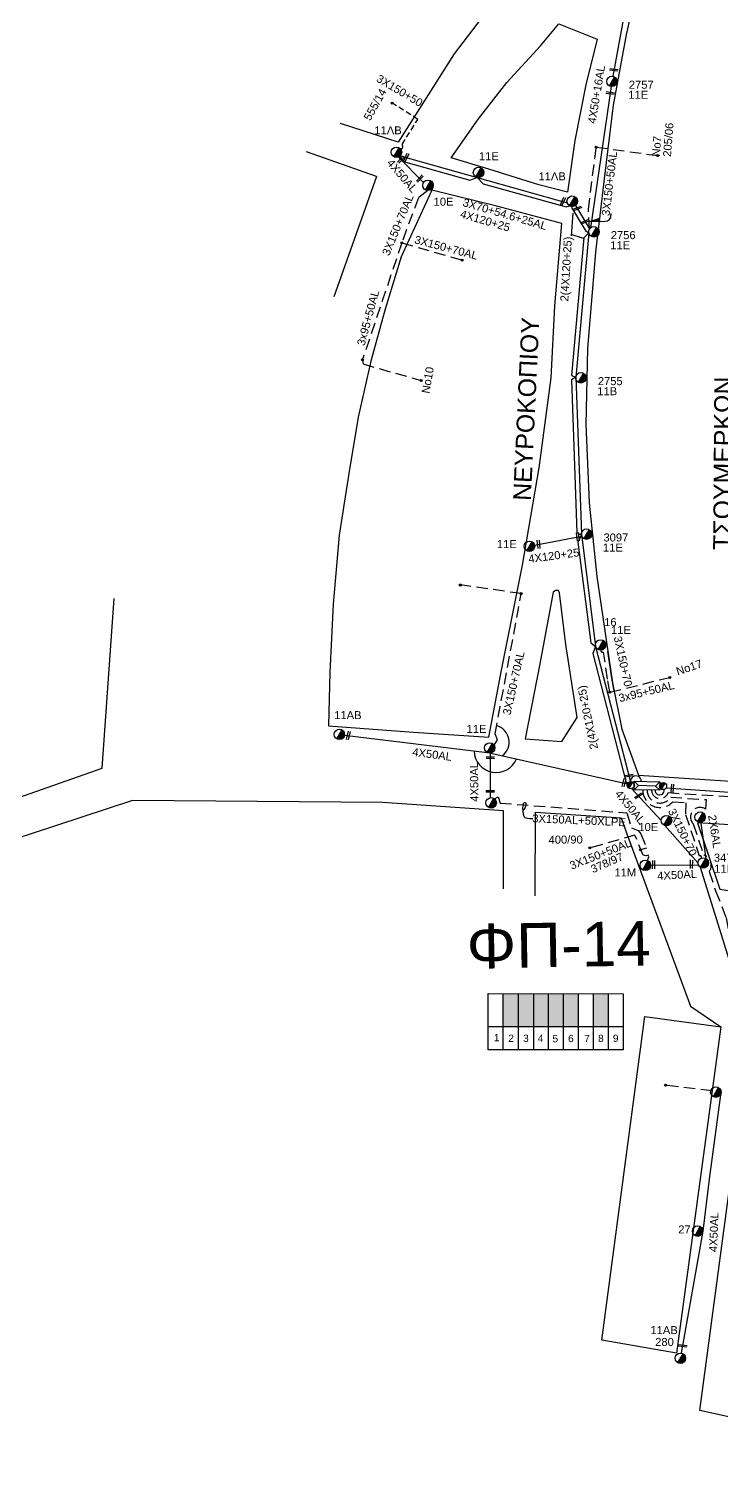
# Model space of a CAD drawing. Header units: millimetres. Extents: x 645 to 3057, y 900 to 1793.
# Drawn here: x 1157.6 to 1313.3, y 1238.8 to 1563.5 of the extents above; entities that cross this region are included whole.
import ezdxf

# ---------------------------------------------------------------- set-up
doc = ezdxf.new("R2010")
doc.units = ezdxf.units.MM
doc.linetypes.add('DASHED', pattern=[19.05, 12.7, -6.35])
for name, color, linetype in [('Pillar OTE', 7, 'Continuous'), ('Άγνωστα', 7, 'Continuous'), ('Γέφυρες Εναέριου Δικτύου', 7, 'Continuous'), ('Γυμνά εναέρια ΧΤ (3Φ)   4x50AL', 7, 'Continuous'), ('Γυμνά εναέρια ΧΤ και ΦΟΠ (3Φ)   4x50+16AL', 7, 'Continuous'), ('Επιγραφές - Σχήματα', 7, 'Continuous'), ('Καλώδια ΧΤ   2x6AL', 7, 'DASHED'), ('Καλώδια ΧΤ   3x150+50AL', 7, 'DASHED'), ('Καλώδια ΧΤ   3x150+50CU', 7, 'DASHED'), ('Καλώδια ΧΤ   3x150+70AL', 7, 'DASHED'), ('Καλώδια ΧΤ   3x150AL+50XLPE', 7, 'DASHED'), ('Μηχανική τομή', 7, 'Continuous'), ('Στύλος ΦΜ', 7, 'Continuous'), ('Στύλος ΦΜ @ 1', 7, 'Continuous'), ('Συνδέσεις', 7, 'Continuous'), ('Συνεστραμμένα ΧΤ   3x70+54.6+25 AL', 7, 'SYN_LINE'), ('Συνεστραμμένα ΧΤ   4x120+25 AL', 7, 'SYN_LINE'), ('Υποσταθμός εναέριος 2 στύλων', 7, 'Continuous'), ('Υποσταθμός πόλεως', 7, 'Continuous'), ('Υπόβαθρο ΔΕΗ', 7, 'Continuous'), ('Υπόγεια καλώδια Δικτύου ΧΤ και Παρ. ΧΤ - 3X150+70 AL', 7, 'DASHED')]:
    doc.layers.add(name, color=color, linetype=linetype)
doc.styles.get("Standard").update_dxf_attribs({"font": 'arial.ttf'})
doc.linetypes.add('SYN_LINE', pattern='A,0.5,-0.0001,["/\\/\\/\\/",Standard,S=0.1,R=0,X=0,Y=-0.05],-0.25', length=0.7501)
doc.dimstyles.new('ISO-25', dxfattribs={"dimtxt": 2.5, "dimasz": 2.5, "dimexe": 1.25, "dimexo": 0.625, "dimtad": 1, "dimtxsty": 'Standard', "dimcen": 2.5, "dimadec": 0, "dimazin": 0, "dimtfac": 1, "dimtmove": 0, "dimatfit": 3, "dimfxl": 1, "dimarcsym": 0})

# ---------------------------------------------------------------- blocks, each defined once
blk = doc.blocks.new('ΥΠΑΡΧΩΝ ΤΣΙΜΕΝΤΕΝΙΟΣ ΣΤΥΛΟΣ')
at = {"layer": 'Στύλος ΦΜ'}
blk.add_hatch(color=256, dxfattribs=at).paths.add_polyline_path([(-1.29, -2.28, 0.574793), (2.62, 0, 0.268822), (1.3, 2.27)])
blk.add_line((-1.29, -2.28), (1.3, 2.27), dxfattribs=at)
blk.add_circle((0, 0), 2.62, dxfattribs=at)
at = {"layer": 'Στύλος ΦΜ', "flags": 4}
for tag, p in [('ΑΡΙΘΜΟΣ', (-4.68, 8.05)), ('ΤΥΠΟΣ', (-4.91, 3.03))]:
    blk.add_attdef(tag, p, '', height=4, dxfattribs=at)
blk = doc.blocks.new('ΜΗΧΑΝΙΚΗ ΤΟΜΗ')
at = {"layer": 'Μηχανική τομή', "ltscale": 40}
for p, q in [((-1.89, 0.78), (1.89, 0.78)), ((1.89, 0), (-1.89, 0))]:
    blk.add_line(p, q, dxfattribs=at)
blk = doc.blocks.new('_ΣΥΝΔΕΣΗ')
at = {"layer": 'Συνδέσεις', "linetype": 'SYN_LINE', "ltscale": 40}
blk.add_hatch(color=256, dxfattribs=at).paths.add_polyline_path([(0.5, -0.01, 1), (-0.5, -0.01, 1)])
at = {"layer": 'Συνδέσεις'}
blk.add_circle((0, -0.01), 0.5, dxfattribs=at)
blk = doc.blocks.new('ΥΠΟΣΤΑΘΜΟΣ ΕΝΑΕΡΙΟΣ ΕΠΙ 2 ΣΤΥΛΩΝ')
at = {"layer": 'Υποσταθμός εναέριος 2 στύλων', "linetype": 'Continuous'}
for points in [[(-11.97, -2.11, 0.574793), (-8.45, -0.07, 0.268822), (-9.64, 1.98)], [(9.68, -2.15, 0.574793), (13.19, -0.1, 0.268822), (12.01, 1.95)]]:
    blk.add_hatch(color=256, dxfattribs=at).paths.add_polyline_path(points)
for p, q in [((-11.97, -2.11), (-9.64, 1.98)), ((9.68, -2.15), (12.01, 1.95))]:
    blk.add_line(p, q, dxfattribs=at)
for centre in [(-10.81, -0.07), (10.84, -0.1)]:
    blk.add_circle(centre, 2.36, dxfattribs=at)
at = {"layer": 'Υποσταθμός πόλεως', "linetype": 'Continuous', "ltscale": 40}
blk.add_lwpolyline([(-8.57, 2.82), (8.57, 2.82), (8.57, -2.82), (-8.57, -2.82)], close=True, dxfattribs=at)
for points in [[(-5.75, 0), (-8.57, 2.82)], [(-8.57, -2.82), (-5.75, 0)], [(-5.75, 0), (5.75, 0)], [(5.75, 0), (8.57, 2.82)], [(8.57, -2.82), (5.75, 0)]]:
    blk.add_lwpolyline(points, dxfattribs=at)
at = {"layer": 'Υποσταθμός εναέριος 2 στύλων', "ltscale": 40, "flags": 1}
for tag, p in [('ΜΕΤΑΣΧΗΜΑΤΙΣΜΟΣ', (14.09, 2.51)), ('ΙΣΧΥΣ', (14.07, -0.28)), ('ΑΡΙΘΜΟΣ', (14.19, -3))]:
    blk.add_attdef(tag, p, '', height=1.8, dxfattribs=at)

msp = doc.modelspace()

# ---------------------------------------------------------------- hatches: boundary and pattern name
at = {"layer": 'Καλώδια ΧΤ   3x150AL+50XLPE', "linetype": 'DASHED', "ltscale": 0.2}
h = msp.add_hatch(color=1, dxfattribs=at)
h.dxf.hatch_style = 1
h.paths.add_polyline_path([(1267.66713, 1346.4722), (1264.22725, 1346.47241), (1264.22679, 1339.11182), (1267.66667, 1339.10848)])
h = msp.add_hatch(color=85, dxfattribs=at)
h.dxf.hatch_style = 1
h.paths.add_polyline_path([(1271.1067, 1346.47198), (1267.66713, 1346.4722), (1267.66667, 1339.10848), (1271.10624, 1339.10514)])
h = msp.add_hatch(color=5, dxfattribs=at)
h.dxf.hatch_style = 1
h.paths.add_polyline_path([(1274.40425, 1346.47178), (1271.1067, 1346.47198), (1271.10624, 1339.10514), (1274.40379, 1339.10194)])
h = msp.add_hatch(color=27, dxfattribs=at)
h.dxf.hatch_style = 1
h.paths.add_polyline_path([(1277.79025, 1346.47156), (1274.40425, 1346.47178), (1274.40379, 1339.10194), (1277.78979, 1339.09865)])
h = msp.add_hatch(color=2, dxfattribs=at)
h.dxf.hatch_style = 1
h.paths.add_polyline_path([(1281.1869, 1346.47135), (1277.79025, 1346.47156), (1277.78979, 1339.09865), (1281.18643, 1339.09535)])
h = msp.add_hatch(color=6, dxfattribs=at)
h.dxf.hatch_style = 1
h.paths.add_polyline_path([(1287.91232, 1346.47093), (1284.52394, 1346.47114), (1284.52348, 1339.09211), (1287.91186, 1339.08882)])

# ---------------------------------------------------------------- linework, layer by layer
at = {"layer": 'Pillar OTE', "ltscale": 40}
for points in [[(1260.89855, 1333.83233), (1260.89934, 1346.47262), (1291.23242, 1346.47072), (1291.23163, 1333.80297), (1260.89855, 1333.83326)], [(1264.22646, 1333.82994), (1264.22725, 1346.47241)], [(1267.66634, 1333.8265), (1267.66713, 1346.4722)], [(1271.1059, 1333.82307), (1271.1067, 1346.47198)], [(1274.40346, 1333.81978), (1274.40425, 1346.47178)], [(1277.78946, 1333.81639), (1277.79025, 1346.47156)], [(1281.1861, 1333.813), (1281.1869, 1346.47135)], [(1284.52315, 1333.80967), (1284.52394, 1346.47114)], [(1287.91153, 1333.80629), (1287.91232, 1346.47093)], [(1260.89888, 1339.11505), (1291.23196, 1339.0856)]]:
    msp.add_lwpolyline(points, dxfattribs=at)
at = {"layer": 'Άγνωστα', "color": 85, "linetype": 'DASHED', "ltscale": 0.2}
for points in [[(1241.42332, 1515.3741), (1232.5865, 1489.08395), (1232.7173, 1488.12523), (1245.80226, 1484.40897)], [(1288.25576, 1414.31895), (1301.71465, 1417.61629)]]:
    msp.add_lwpolyline(points, dxfattribs=at)
at = {"layer": 'Άγνωστα', "color": 1}
msp.add_lwpolyline([(1300.89114, 1392.75089), (1315.13749, 1391.8174)], dxfattribs=at)
at = {"layer": 'Άγνωστα', "color": 5, "linetype": 'DASHED', "ltscale": 0.2}
msp.add_lwpolyline([(1311.21148, 1324.60166), (1300.74256, 1325.86356)], dxfattribs=at)
at = {"layer": 'Άγνωστα', "color": 85}
msp.add_arc((1294.08171, 1394.24393), 1.21681, 358.6004929, 184.4751866, dxfattribs=at)
at = {"layer": 'Άγνωστα', "color": 1}
msp.add_arc((1299.4257, 1392.21115), 1.0333, 178.2426482, 10.8062776, dxfattribs=at)
at = {"layer": 'Γέφυρες Εναέριου Δικτύου'}
for centre, radius, start, end in [((1261.75935, 1403.04297), 3.82439, 307.6773809, 74.8794834), ((1262.66402, 1401.20419), 4.9726, 181.3628189, 337.5568188)]:
    msp.add_arc(centre, radius, start, end, dxfattribs=at)
at = {"layer": 'Γυμνά εναέρια ΧΤ (3Φ)   4x50AL', "color": 85}
msp.add_lwpolyline([(1240.72149, 1534.67719), (1246.34505, 1528.97067)], dxfattribs=at)
at = {"layer": 'Γυμνά εναέρια ΧΤ (3Φ)   4x50AL', "color": 5}
for points in [[(1228.56572, 1404.63549), (1260.63608, 1400.72724)], [(1261.48016, 1400.60369), (1292.23494, 1393.69758)], [(1293.13988, 1392.59421), (1299.78351, 1385.46323)], [(1313.10238, 1323.7296), (1310.58741, 1304.7185), (1309.16802, 1293.04519)], [(1309.16802, 1293.04519), (1304.31109, 1265.60708)]]:
    msp.add_lwpolyline(points, dxfattribs=at)
at = {"layer": 'Γυμνά εναέρια ΧΤ (3Φ)   4x50AL', "color": 2}
for points in [[(1261.33829, 1400.58019), (1261.31287, 1390.55706)], [(1297.39301, 1375.3457), (1308.12226, 1375.46766)]]:
    msp.add_lwpolyline(points, dxfattribs=at)
at = {"layer": 'Γυμνά εναέρια ΧΤ και ΦΟΠ (3Φ)   4x50+16AL', "color": 85}
for points in [[(1294.99008, 1585.98801), (1288.86777, 1552.85793)], [(1288.52716, 1550.52715), (1283.89273, 1518.77191)]]:
    msp.add_lwpolyline(points, dxfattribs=at)
at = {"layer": 'Γυμνά εναέρια ΧΤ και ΦΟΠ (3Φ)   4x50+16AL', "color": 5}
for points in [[(1308.04552, 1375.88584), (1300.60758, 1384.2758)], [(1315.83528, 1351.74496), (1308.64226, 1374.86137)]]:
    msp.add_lwpolyline(points, dxfattribs=at)
at = {"layer": 'Επιγραφές - Σχήματα', "ltscale": 0.1}
for points in [[(1241.21531, 1597.9985), (1287.83607, 1599.05826), (1288.04761, 1594.65872), (1282.64129, 1590.59429), (1277.44635, 1586.15169), (1269.36881, 1577.68493), (1261.24563, 1568.37749), (1253.21682, 1557.89456), (1240.6491, 1538.0611), (1227.67977, 1542.23838)], [(1235.72359, 1530.28803), (1220.01555, 1535.85388)], [(1235.72359, 1530.28803), (1226.14297, 1503.24941)], [(1289.22875, 1414.55733), (1288.70654, 1417.41473), (1287.79899, 1423.47785)], [(1307.97858, 1384.90818), (1310.47122, 1377.44087)]]:
    msp.add_lwpolyline(points, dxfattribs=at)
at = {"layer": 'Επιγραφές - Σχήματα'}
msp.add_lwpolyline([(1270.89255, 1385.80801), (1270.25642, 1385.8127), (1269.77314, 1385.86174), (1269.4208, 1385.9474), (1269.17752, 1386.06196), (1269.02139, 1386.19771), (1268.93052, 1386.34693), (1268.88301, 1386.5019), (1268.85698, 1386.65489), (1268.83424, 1386.79991), (1268.81156, 1386.93778), (1268.78941, 1387.07105), (1268.76827, 1387.20227), (1268.74862, 1387.33398), (1268.73094, 1387.46873), (1268.7157, 1387.60906), (1268.70339, 1387.75751), (1268.69444, 1387.9156), (1268.68917, 1388.08063), (1268.68784, 1388.24891), (1268.69072, 1388.4167), (1268.69808, 1388.5803), (1268.71018, 1388.73598), (1268.7273, 1388.88003), (1268.7497, 1389.00873), (1268.77748, 1389.11922), (1268.81009, 1389.21205), (1268.84681, 1389.28863), (1268.8869, 1389.35037), (1268.92965, 1389.39867), (1268.97434, 1389.43494), (1269.02023, 1389.46059), (1269.06661, 1389.47703), (1269.11272, 1389.48513), (1269.1577, 1389.48369), (1269.20063, 1389.47095), (1269.24062, 1389.44517), (1269.27677, 1389.40461), (1269.30817, 1389.34752), (1269.33392, 1389.27216), (1269.35311, 1389.17678), (1269.36388, 1389.05996), (1269.36049, 1388.9215), (1269.33623, 1388.76154), (1269.28439, 1388.5802), (1269.19827, 1388.37762), (1269.07114, 1388.15392), (1268.89631, 1387.90923), (1268.66707, 1387.64368)], dxfattribs=at)
at = {"layer": 'Καλώδια ΧΤ   2x6AL', "color": 5, "linetype": 'SYN_LINE', "ltscale": 10}
msp.add_lwpolyline([(1308.66159, 1384.76177), (1309.80885, 1376.90773)], dxfattribs=at)
at = {"layer": 'Καλώδια ΧΤ   3x150+50AL', "color": 85, "ltscale": 0.2}
msp.add_lwpolyline([(1283.66261, 1518.51785), (1283.39756, 1522.90025), (1285.18134, 1536.91245), (1298.98115, 1535.01134)], dxfattribs=at)
at = {"layer": 'Καλώδια ΧΤ   3x150+50AL', "color": 2, "ltscale": 0.2}
msp.add_lwpolyline([(1296.69307, 1376.42219), (1297.03121, 1377.21812), (1296.86529, 1377.59939), (1296.30762, 1377.51058), (1295.74926, 1377.61555), (1293.88768, 1382.10747), (1283.70214, 1379.26794)], dxfattribs=at)
at = {"layer": 'Καλώδια ΧΤ   3x150+50CU', "color": 6, "linetype": 'DASHED', "ltscale": 0.2}
msp.add_lwpolyline([(1296.62844, 1392.271, 0.747054914), (1301.9264, 1390.65554), (1309.92174, 1390.13881), (1309.78137, 1387.96673, 0.917126108), (1306.99766, 1384.68852), (1309.34778, 1377.64818, -0.514256324), (1310.58677, 1373.92726), (1312.02253, 1369.63533), (1314.37755, 1363.52216), (1316.48273, 1352.79285, -0.886603457), (1316.76696, 1351.88922)], format="xyb", dxfattribs=at)
at = {"layer": 'Καλώδια ΧΤ   3x150+70AL', "color": 85, "linetype": 'DASHED', "ltscale": 0.2}
msp.add_lwpolyline([(1288.24505, 1414.37755), (1287.71994, 1417.25078), (1286.81001, 1423.32981, -0.645183232), (1286.22941, 1423.75293)], format="xyb", dxfattribs=at)
at = {"layer": 'Καλώδια ΧΤ   3x150+70AL', "color": 2, "linetype": 'DASHED', "ltscale": 0.2}
msp.add_lwpolyline([(1295.62848, 1392.2794, 0.687630299), (1302.3862, 1389.62373), (1305.33105, 1389.43341), (1305.2376, 1386.80299), (1308.35781, 1377.45563, -0.683111747), (1308.84643, 1377.00169)], format="xyb", dxfattribs=at)
at = {"layer": 'Καλώδια ΧΤ   3x150AL+50XLPE', "color": 151, "linetype": 'DASHED', "ltscale": 0.1}
msp.add_lwpolyline([(1241.21303, 1536.40832, 0.543409583), (1241.49379, 1537.52585), (1245.06453, 1543.16093), (1239.28838, 1546.82106)], format="xyb", dxfattribs=at)
at = {"layer": 'Καλώδια ΧΤ   3x150AL+50XLPE', "color": 2, "ltscale": 0.2}
msp.add_lwpolyline([(1262.25844, 1390.31971), (1263.11676, 1390.71875), (1263.56147, 1389.35751), (1292.08421, 1387.12296), (1293.08171, 1383.78296), (1294.62782, 1383.18475), (1295.17608, 1382.40401), (1296.49713, 1379.21064), (1295.10705, 1378.80872)], dxfattribs=at)
at = {"layer": 'Συνεστραμμένα ΧΤ   3x70+54.6+25 AL', "color": 85, "ltscale": 20}
msp.add_lwpolyline([(1241.0977, 1534.94724), (1258.40221, 1530.08587), (1278.64378, 1524.40958)], dxfattribs=at)
at = {"layer": 'Συνεστραμμένα ΧΤ   4x120+25 AL', "color": 151, "ltscale": 20}
for points in [[(1240.95679, 1534.81873), (1241.81716, 1533.70641), (1256.77406, 1529.50455), (1258.40221, 1530.08587), (1259.72848, 1528.67537), (1278.37377, 1523.44672), (1279.19249, 1523.718)], [(1283.48273, 1517.65085), (1282.37793, 1516.53351), (1279.58488, 1485.55597), (1280.55053, 1485.13003), (1279.56956, 1484.58274), (1280.80367, 1450.25157), (1281.84758, 1449.59144), (1281.0367, 1448.04445), (1283.92829, 1425.36259), (1285.0381, 1424.5647), (1284.39998, 1423.03239), (1291.82543, 1394.19006), (1292.31407, 1393.83085)]]:
    msp.add_lwpolyline(points, dxfattribs=at)
at = {"layer": 'Συνεστραμμένα ΧΤ   4x120+25 AL', "color": 151, "ltscale": 5}
msp.add_lwpolyline([(1279.66388, 1523.56982), (1279.63865, 1523.29994), (1282.80429, 1518.00472), (1283.48273, 1517.65085)], dxfattribs=at)
at = {"layer": 'Συνεστραμμένα ΧΤ   4x120+25 AL', "color": 85, "ltscale": 5}
msp.add_lwpolyline([(1280.49696, 1523.81307), (1283.66261, 1518.51785)], dxfattribs=at)
at = {"layer": 'Συνεστραμμένα ΧΤ   4x120+25 AL', "color": 85, "ltscale": 20}
msp.add_lwpolyline([(1283.48273, 1517.65085), (1280.55053, 1485.13003), (1281.82037, 1449.8049), (1285.0381, 1424.5647), (1292.86862, 1394.14898)], dxfattribs=at)
at = {"layer": 'Συνεστραμμένα ΧΤ   4x120+25 AL', "color": 85, "ltscale": 8}
msp.add_lwpolyline([(1271.29972, 1447.39933), (1281.90371, 1449.40948)], dxfattribs=at)
at = {"layer": 'Υπόβαθρο ΔΕΗ'}
for points in [[(1295.08328, 1576.32171), (1291.88689, 1562.14588), (1288.969, 1546.33289), (1286.9859, 1529.79333), (1285.00227, 1513.30472), (1283.18561, 1491.58965), (1282.8536, 1474.53872), (1283.56964, 1456.85383), (1285.27826, 1440.31826), (1288.85724, 1416.40799), (1290.95237, 1405.97135), (1294.69552, 1395.62764), (1309.57963, 1394.62699), (1327.02926, 1393.52659)], [(1276.75642, 1564.62614), (1285.36767, 1561.176), (1282.8497, 1550.88821), (1280.33825, 1538.40131), (1278.6729, 1526.81582), (1272.28319, 1528.41023), (1261.00387, 1531.95308), (1252.53906, 1534.49318), (1258.66564, 1543.2536), (1265.0492, 1551.43539), (1272.60659, 1559.6754), (1276.75642, 1564.62614)], [(1277.41426, 1519.6944), (1262.79008, 1523.62849), (1248.20161, 1527.21789), (1241.30813, 1512.22828), (1237.67337, 1500.48381), (1234.50685, 1488.77922), (1231.63691, 1476.15423), (1229.52573, 1463.51682), (1227.37245, 1449.6157), (1225.97781, 1434.10746), (1225.24006, 1418.77736), (1224.95175, 1406.75961), (1244.05442, 1405.31176), (1261.01901, 1404.2078), (1263.89598, 1419.24115), (1268.56613, 1442.87482), (1272.36828, 1464.77123), (1275.0261, 1485.04799), (1275.87344, 1501.2403), (1277.41426, 1519.6944)], [(1132.00142, 1382.40401), (1174.03753, 1397.20343), (1176.73573, 1435.34251)], [(1275.4488, 1436.80123), (1272.45724, 1420.64359), (1269.1838, 1403.77097), (1277.41677, 1403.2083), (1280.86477, 1408.58881), (1278.30296, 1425.02458), (1276.92572, 1436.65143), (1276.64912, 1437.13524), (1276.0095, 1437.15252), (1275.4488, 1436.80123)], [(1264.34099, 1370.05497), (1264.28618, 1387.56723), (1237.09808, 1389.51315), (1180.86692, 1389.9302), (1158.03825, 1382.40401), (1108.4769, 1366.48917)], [(1271.42583, 1368.45648), (1271.53866, 1387.26605), (1290.76121, 1386.04101), (1292.04324, 1382.40401), (1306.38376, 1343.65001), (1313.17534, 1339.04022), (1303.18871, 1265.61712), (1286.43682, 1268.49431), (1296.11729, 1341.33051), (1313.17135, 1339.01091)], [(1307.97858, 1384.90818), (1312.96386, 1369.97356), (1324.16282, 1368.24745), (1326.11198, 1383.77798), (1307.97858, 1384.90818)], [(1319.33504, 1334.08464), (1347.83201, 1314.44913), (1341.22094, 1260.05107), (1338.77572, 1260.34824), (1336.3855, 1238.83482), (1322.49799, 1240.45136), (1323.46507, 1249.37132), (1308.46544, 1252.71669), (1319.33504, 1334.08464)]]:
    msp.add_lwpolyline(points, dxfattribs=at)
at = {"layer": 'Υπόγεια καλώδια Δικτύου ΧΤ και Παρ. ΧΤ - 3X150+70 AL', "color": 85, "ltscale": 0.2}
msp.add_lwpolyline([(1247.25668, 1527.14822), (1245.15822, 1525.51331), (1241.42332, 1515.3741), (1255.01819, 1511.4876)], dxfattribs=at)
at = {"layer": 'Υπόγεια καλώδια Δικτύου ΧΤ και Παρ. ΧΤ - 3X150+70 AL', "color": 5, "ltscale": 0.2}
msp.add_lwpolyline([(1262.22201, 1402.36598), (1262.95406, 1403.54106), (1262.41296, 1404.89318), (1268.30973, 1436.46646), (1254.60788, 1438.40753)], dxfattribs=at)
at = {"layer": 'Υπόγεια καλώδια Δικτύου ΧΤ και Παρ. ΧΤ - 3X150+70 AL', "color": 27, "ltscale": 0.2}
msp.add_lwpolyline([(1297.62841, 1392.26261, 0.865779935), (1301.32239, 1391.69666), (1337.32613, 1389.36979), (1339.21813, 1391.49726), (1339.33638, 1393.07317), (1336.77393, 1403.0202)], format="xyb", dxfattribs=at)

# ---------------------------------------------------------------- block references
at = {"layer": 'Μηχανική τομή'}
for p, xscale, yscale, zscale, rotation in [((1289.09992, 1554.11415), 0.4999999999999379, 0.4999999999999379, 0.4999999999999379, 351.725763804215), ((1288.285, 1548.8679), 0.4999999999999379, 0.4999999999999379, 0.4999999999999379, 351.725763804215), ((1241.3973, 1533.99142), 0.4999999999998064, 0.4999999999998064, 0.4999999999998064, 47.49750842886174), ((1242.61668, 1534.53719), 0.4999999999999174, 0.4999999999999174, 0.4999999999999174, 65.78291751443145), ((1245.6324, 1529.69383), 0.4999999999998064, 0.4999999999998064, 0.4999999999998064, 47.49750842886174), ((1277.85416, 1524.64158), 0.4999999999999174, 0.4999999999999174, 0.4999999999999174, 65.78291751443145), ((1281.01654, 1522.94396), 0.4999999999999528, 0.4999999999999528, 0.4999999999999528, 21.73243230753342), ((1282.79374, 1519.97121), 0.4999999999999528, 0.4999999999999528, 0.4999999999999528, 21.73243230753342), ((1272.02015, 1447.5359), 0.4999999999998486, 0.4999999999998486, 0.4999999999998486, 276.66424335563), ((1280.82568, 1449.20512), 0.4999999999998486, 0.4999999999998486, 0.4999999999998486, 276.66424335563), ((1229.62118, 1404.50686), 0.4999999999999165, 0.4999999999999165, 0.4999999999999165, 76.25704845163312), ((1261.33516, 1399.34496), 0.4999999999999873, 0.4999999999999873, 0.4999999999999873, 359.5034905563384), ((1291.62881, 1393.89209), 0.4999999999999165, 0.4999999999999165, 0.4999999999999165, 76.25704845163312), ((1292.57573, 1395.31597), 0.4999999999999023, 0.4999999999999023, 0.4999999999999023, 8.538057722577012), ((1302.47292, 1392.65827), 0.5000000000000159, 0.5000000000000159, 0.5000000000000159, 86.65613005295617), ((1261.31597, 1391.77984), 0.4999999999999873, 0.4999999999999873, 0.4999999999999873, 359.5034905563384), ((1294.78494, 1390.82848), 0.5000000000000123, 0.5000000000000123, 0.5000000000000123, 33.35216345265035), ((1297.8837, 1375.47416), 0.5000000000000435, 0.5000000000000435, 0.5000000000000435, 268.2940047686819), ((1306.38091, 1375.60481), 0.5000000000000435, 0.5000000000000435, 0.5000000000000435, 268.2940047686819), ((1304.66653, 1267.45725), 0.4999999999999843, 0.4999999999999843, 0.4999999999999843, 172.4497745239301)]:
    msp.add_blockref('ΜΗΧΑΝΙΚΗ ΤΟΜΗ', p, dxfattribs=dict(at, xscale=xscale, yscale=yscale, zscale=zscale, rotation=rotation))
at = {"layer": 'Στύλος ΦΜ @ 1', "ltscale": 40}
ref = msp.add_blockref('ΥΠΑΡΧΩΝ ΤΣΙΜΕΝΤΕΝΙΟΣ ΣΤΥΛΟΣ', (1288.69967, 1551.69221), dxfattribs=dict(at, xscale=0.4499999999998181, yscale=0.4499999999998181, zscale=0.4499999999998181))
ref.add_attrib('ΤΥΠΟΣ', '11E', (1292.38914, 1547.78415), dxfattribs={"layer": 'Στύλος ΦΜ', "height": 1.8, "flags": 4})
ref.add_attrib('ΑΡΙΘΜΟΣ', '2757', (1292.49569, 1550.04644), dxfattribs={"layer": 'Στύλος ΦΜ', "height": 1.8, "flags": 4})
ref = msp.add_blockref('ΥΠΑΡΧΩΝ ΤΣΙΜΕΝΤΕΝΙΟΣ ΣΤΥΛΟΣ', (1240.2362, 1535.75033), dxfattribs=dict(at, xscale=0.4499999999998181, yscale=0.4499999999998181, zscale=0.4499999999998181))
ref.add_attrib('ΤΥΠΟΣ', '11ΛB', (1235.26206, 1539.79621), dxfattribs={"layer": 'Στύλος ΦΜ', "height": 1.8, "flags": 4})
ref = msp.add_blockref('ΥΠΑΡΧΩΝ ΤΣΙΜΕΝΤΕΝΙΟΣ ΣΤΥΛΟΣ', (1258.69202, 1531.22742), dxfattribs=dict(at, xscale=0.4499999999998181, yscale=0.4499999999998181, zscale=0.4499999999998181))
ref.add_attrib('ΤΥΠΟΣ', '11E', (1258.77809, 1533.97115), dxfattribs={"layer": 'Στύλος ΦΜ', "height": 1.8, "flags": 4})
ref = msp.add_blockref('ΥΠΑΡΧΩΝ ΤΣΙΜΕΝΤΕΝΙΟΣ ΣΤΥΛΟΣ', (1247.32924, 1528.32375), dxfattribs=dict(at, xscale=0.4499999999998181, yscale=0.4499999999998181, zscale=0.4499999999998181))
ref.add_attrib('ΤΥΠΟΣ', '10E', (1248.59705, 1523.733), dxfattribs={"layer": 'Στύλος ΦΜ', "height": 1.8, "flags": 4})
ref = msp.add_blockref('ΥΠΑΡΧΩΝ ΤΣΙΜΕΝΤΕΝΙΟΣ ΣΤΥΛΟΣ', (1279.77353, 1524.74247), dxfattribs=dict(at, xscale=0.4499999999998181, yscale=0.4499999999998181, zscale=0.4499999999998181))
ref.add_attrib('ΤΥΠΟΣ', '11ΛB', (1272.17259, 1529.44585), dxfattribs={"layer": 'Στύλος ΦΜ', "height": 1.8, "flags": 4})
ref = msp.add_blockref('ΥΠΑΡΧΩΝ ΤΣΙΜΕΝΤΕΝΙΟΣ ΣΤΥΛΟΣ', (1284.6413, 1517.86264), dxfattribs=dict(at, xscale=0.4499999999998181, yscale=0.4499999999998181, zscale=0.4499999999998181))
ref.add_attrib('ΤΥΠΟΣ', '11E', (1288.33076, 1513.95457), dxfattribs={"layer": 'Στύλος ΦΜ', "height": 1.8, "flags": 4})
ref.add_attrib('ΑΡΙΘΜΟΣ', '2756', (1288.43731, 1516.21686), dxfattribs={"layer": 'Στύλος ΦΜ', "height": 1.8, "flags": 4})
ref = msp.add_blockref('ΥΠΑΡΧΩΝ ΤΣΙΜΕΝΤΕΝΙΟΣ ΣΤΥΛΟΣ', (1281.72256, 1485.01381), dxfattribs=dict(at, xscale=0.4499999999998181, yscale=0.4499999999998181, zscale=0.4499999999998181))
ref.add_attrib('ΤΥΠΟΣ', '11B', (1285.41202, 1481.10574), dxfattribs={"layer": 'Στύλος ΦΜ', "height": 1.8, "flags": 4})
ref.add_attrib('ΑΡΙΘΜΟΣ', '2755', (1285.51857, 1483.36803), dxfattribs={"layer": 'Στύλος ΦΜ', "height": 1.8, "flags": 4})
ref = msp.add_blockref('ΥΠΑΡΧΩΝ ΤΣΙΜΕΝΤΕΝΙΟΣ ΣΤΥΛΟΣ', (1270.15471, 1447.12348), dxfattribs=dict(at, xscale=0.4499999999998181, yscale=0.4499999999998181, zscale=0.4499999999998181))
ref.add_attrib('ΤΥΠΟΣ', '11E', (1262.80955, 1446.71003), dxfattribs={"layer": 'Στύλος ΦΜ', "height": 1.8, "flags": 4})
ref = msp.add_blockref('ΥΠΑΡΧΩΝ ΤΣΙΜΕΝΤΕΝΙΟΣ ΣΤΥΛΟΣ', (1282.9974, 1449.84649), dxfattribs=dict(at, xscale=0.4499999999998181, yscale=0.4499999999998181, zscale=0.4499999999998181))
ref.add_attrib('ΤΥΠΟΣ', '11E', (1286.68687, 1445.93842), dxfattribs={"layer": 'Στύλος ΦΜ', "height": 1.8, "flags": 4})
ref.add_attrib('ΑΡΙΘΜΟΣ', '3097', (1286.79342, 1448.20071), dxfattribs={"layer": 'Στύλος ΦΜ', "height": 1.8, "flags": 4})
ref = msp.add_blockref('ΥΠΑΡΧΩΝ ΤΣΙΜΕΝΤΕΝΙΟΣ ΣΤΥΛΟΣ', (1286.15826, 1424.92855), dxfattribs=dict(at, xscale=0.4499999999998181, yscale=0.4499999999998181, zscale=0.4499999999998181))
ref.add_attrib('ΤΥΠΟΣ', '11E', (1288.49362, 1427.41523), dxfattribs={"layer": 'Στύλος ΦΜ', "height": 1.8, "flags": 4})
ref.add_attrib('ΑΡΙΘΜΟΣ', '16', (1286.94951, 1429.15306), dxfattribs={"layer": 'Στύλος ΦΜ', "height": 1.8, "flags": 4})
ref = msp.add_blockref('ΥΠΑΡΧΩΝ ΤΣΙΜΕΝΤΕΝΙΟΣ ΣΤΥΛΟΣ', (1227.39937, 1404.79905), dxfattribs=dict(at, xscale=0.4499999999998181, yscale=0.4499999999998181, zscale=0.4499999999998181))
ref.add_attrib('ΤΥΠΟΣ', '11AB', (1226.23323, 1408.22874), dxfattribs={"layer": 'Στύλος ΦΜ', "height": 1.8, "flags": 4})
ref = msp.add_blockref('ΥΠΑΡΧΩΝ ΤΣΙΜΕΝΤΕΝΙΟΣ ΣΤΥΛΟΣ', (1261.21712, 1401.75171), dxfattribs=dict(at, xscale=0.4499999999998181, yscale=0.4499999999998181, zscale=0.4499999999998181))
ref.add_attrib('ΤΥΠΟΣ', '11E', (1256.00019, 1405.12927), dxfattribs={"layer": 'Στύλος ΦΜ', "height": 1.8, "flags": 4})
at = {"layer": 'Στύλος ΦΜ @ 1', "ltscale": 40, "xscale": 0.4499999999998181, "yscale": 0.4499999999998181, "zscale": 0.4499999999998181}
for p in [(1261.52463, 1389.39849), (1308.52852, 1386.17984), (1312.08483, 1324.32268)]:
    msp.add_blockref('ΥΠΑΡΧΩΝ ΤΣΙΜΕΝΤΕΝΙΟΣ ΣΤΥΛΟΣ', p, dxfattribs=at)
at = {"layer": 'Στύλος ΦΜ @ 1', "ltscale": 40}
ref = msp.add_blockref('ΥΠΑΡΧΩΝ ΤΣΙΜΕΝΤΕΝΙΟΣ ΣΤΥΛΟΣ', (1300.95957, 1385.39974), dxfattribs=dict(at, xscale=0.4499999999998181, yscale=0.4499999999998181, zscale=0.4499999999998181))
ref.add_attrib('ΤΥΠΟΣ', '10E', (1294.64833, 1383.04982), dxfattribs={"layer": 'Στύλος ΦΜ', "height": 1.8, "flags": 4})
ref = msp.add_blockref('ΥΠΑΡΧΩΝ ΤΣΙΜΕΝΤΕΝΙΟΣ ΣΤΥΛΟΣ', (1309.22329, 1375.88584), dxfattribs=dict(at, xscale=0.4499999999998181, yscale=0.4499999999998181, zscale=0.4499999999998181))
ref.add_attrib('ΤΥΠΟΣ', '3478', (1311.62197, 1376.16563), dxfattribs={"layer": 'Στύλος ΦΜ', "height": 1.8, "flags": 4})
ref.add_attrib('ΑΡΙΘΜΟΣ', '11M', (1311.72539, 1373.68371), dxfattribs={"layer": 'Στύλος ΦΜ', "height": 1.8, "flags": 4})
ref = msp.add_blockref('ΥΠΑΡΧΩΝ ΤΣΙΜΕΝΤΕΝΙΟΣ ΣΤΥΛΟΣ', (1296.21524, 1375.3457), dxfattribs=dict(at, xscale=0.4499999999998181, yscale=0.4499999999998181, zscale=0.4499999999998181))
ref.add_attrib('ΤΥΠΟΣ', '11M', (1289.27195, 1372.83459), dxfattribs={"layer": 'Στύλος ΦΜ', "height": 1.8, "flags": 4})
ref = msp.add_blockref('ΥΠΑΡΧΩΝ ΤΣΙΜΕΝΤΕΝΙΟΣ ΣΤΥΛΟΣ', (1307.99025, 1293.04519), dxfattribs=dict(at, xscale=0.4499999999998181, yscale=0.4499999999998181, zscale=0.4499999999998181))
ref.add_attrib('ΤΥΠΟΣ', '27', (1303.60691, 1292.53707), dxfattribs={"layer": 'Στύλος ΦΜ', "height": 1.8, "flags": 4})
ref = msp.add_blockref('ΥΠΑΡΧΩΝ ΤΣΙΜΕΝΤΕΝΙΟΣ ΣΤΥΛΟΣ', (1304.1058, 1264.44734), dxfattribs=dict(at, xscale=0.4499999999998181, yscale=0.4499999999998181, zscale=0.4499999999998181))
ref.add_attrib('ΤΥΠΟΣ', '280', (1298.42837, 1267.22774), dxfattribs={"layer": 'Στύλος ΦΜ', "height": 1.8, "flags": 4})
ref.add_attrib('ΑΡΙΘΜΟΣ', '11AB', (1297.35851, 1269.88573), dxfattribs={"layer": 'Στύλος ΦΜ', "height": 1.8, "flags": 4})
at = {"layer": 'Συνδέσεις', "xscale": 0.4499999999998181, "yscale": 0.4499999999998181, "zscale": 0.4499999999998181}
for p in [(1239.28838, 1546.82106), (1285.18134, 1536.91245), (1298.98115, 1535.01134), (1241.42332, 1515.3741), (1255.01819, 1511.4876), (1232.5865, 1489.08395), (1245.80226, 1484.40897), (1254.60788, 1438.40753), (1268.30973, 1436.46646), (1301.71465, 1417.61629), (1288.25576, 1414.31895), (1283.70358, 1379.27314), (1295.10849, 1378.81393), (1300.744, 1325.86876)]:
    msp.add_blockref('_ΣΥΝΔΕΣΗ', p, dxfattribs=at)
at = {"layer": 'Υποσταθμός εναέριος 2 στύλων', "xscale": 0.3357857535351927, "yscale": 0.3357857535351927, "zscale": 0.3357857535351927, "rotation": 178.5189401618243}
msp.add_blockref('ΥΠΟΣΤΑΘΜΟΣ ΕΝΑΕΡΙΟΣ ΕΠΙ 2 ΣΤΥΛΩΝ', (1296.58829, 1393.23517), dxfattribs=at)

# ---------------------------------------------------------------- texts
at = {"ltscale": 30, "char_height": 1.63441, "width": 11.2572904, "attachment_point": 1}
for s, insert in [('1', (1262.14471, 1337.39365)), ('2', (1265.38318, 1337.26019)), ('3', (1268.71376, 1337.26019)), ('4', (1272.01727, 1337.26019)), ('5', (1275.32078, 1337.17902)), ('6', (1278.84091, 1337.20608)), ('7', (1282.46936, 1337.20608)), ('8', (1285.58332, 1337.23314)), ('9', (1288.9139, 1337.26019))]:
    msp.add_mtext(s, dxfattribs=dict(at, insert=insert))
at = {"layer": 'Γυμνά εναέρια ΧΤ (3Φ)   4x50AL', "color": 7, "char_height": 1.8, "width": 168.3717627, "attachment_point": 1}
for insert, rotation in [((1239.31028, 1534.45304), 310.4374384), ((1243.95425, 1401.79039), 352.4689876), ((1256.8831, 1389.62624), 90.7191903), ((1290.65319, 1392.50335), 309.5882353), ((1298.84138, 1373.8573), 3.1795801), ((1310.53559, 1288.38404), 87.8465149)]:
    msp.add_mtext('4X50AL', dxfattribs=dict(at, insert=insert, rotation=rotation))
at = {"layer": 'Γυμνά εναέρια ΧΤ και ΦΟΠ (3Φ)   4x50+16AL', "color": 7, "insert": (1283.24793, 1542.38371), "char_height": 1.8, "width": 168.3717627, "attachment_point": 1, "rotation": 80.615235}
msp.add_mtext('4X50+16AL', dxfattribs=at)
at = {"layer": 'Επιγραφές - Σχήματα', "color": 7, "char_height": 1.8, "width": 168.3717627, "attachment_point": 1}
for s, insert, rotation in [('205/06', (1300.17613, 1534.81109), 85.5954412), ('No7', (1297.6724, 1534.86797), 85.5954412), ('3x95+50AL', (1231.31344, 1492.56939), 74.8554153), ('No10', (1245.85699, 1481.6937), 80.1062184), ('No17', (1302.92121, 1419.75432), 18.8040763), ('3x95+50AL', (1290.0375, 1413.78807), 13.6622949)]:
    msp.add_mtext(s, dxfattribs=dict(at, insert=insert, rotation=rotation))
at = {"layer": 'Επιγραφές - Σχήματα', "attachment_point": 1}
for s, insert, char_height, width, rotation in [('ΝΕΥΡΟΚΟΠΙΟΥ', (1266.45594, 1457.46542), 4, 69.9753744, 87.3056611), ('ΤΣΟΥΜΕΡΚΩΝ', (1311.461, 1446.32213), 4, 69.9753744, 89.5836434), ('400/90', (1274.43879, 1382.00925), 1.8, 10.7099727, 0.2897569), ('378/97', (1283.68657, 1375.1878), 1.8, 10.7099727, 23.771887), ('ΦΠ-14', (1255.93053, 1362.11047), 10, 69.9753744, 0.9925881)]:
    msp.add_mtext(s, dxfattribs=dict(at, insert=insert, char_height=char_height, width=width, rotation=rotation))
at = {"layer": 'Καλώδια ΧΤ   2x6AL', "color": 7, "insert": (1312.10164, 1386.81162), "char_height": 1.8, "width": 168.3717627, "attachment_point": 1, "rotation": 279.0352458}
msp.add_mtext('2X6AL', dxfattribs=at)
at = {"layer": 'Καλώδια ΧΤ   3x150+50AL', "color": 7, "char_height": 1.8, "width": 168.3717627, "attachment_point": 1}
for insert, rotation in [((1286.37051, 1521.56065), 83.187538), ((1278.97424, 1376.02574), 21.4131586)]:
    msp.add_mtext('3X150+50AL', dxfattribs=dict(at, insert=insert, rotation=rotation))
at = {"layer": 'Καλώδια ΧΤ   3x150+70AL', "color": 7, "insert": (1302.86146, 1388.35181), "char_height": 1.8, "width": 168.3717627, "attachment_point": 1, "rotation": 296.0608634}
msp.add_mtext('3X150+70', dxfattribs=at)
at = {"layer": 'Καλώδια ΧΤ   3x150AL+50XLPE', "color": 7, "insert": (1281.30539, 1385.45797), "char_height": 1.8, "width": 27.8484306, "attachment_point": 5, "rotation": 357.5383572}
msp.add_mtext('3X150AL+50XLPE', dxfattribs=at)
at = {"layer": 'Συνεστραμμένα ΧΤ   3x70+54.6+25 AL', "color": 7, "char_height": 1.8, "width": 168.3717627, "attachment_point": 1}
for s, insert, rotation in [('3X70+54.6+25AL', (1255.49584, 1525.42319), 343.7949935), ('4Χ120+25', (1254.91763, 1522.84666), 343.7949935), ('2(4Χ120+25)', (1277.07746, 1502.24988), 86.7165465), ('4Χ120+25', (1269.78536, 1445.14078), 7.6220961), ('2(4Χ120+25)', (1283.82666, 1401.27606), 101.5222484)]:
    msp.add_mtext(s, dxfattribs=dict(at, insert=insert, rotation=rotation))
at = {"layer": 'Υπόγεια καλώδια Δικτύου ΧΤ και Παρ. ΧΤ - 3X150+70 AL', "color": 7, "char_height": 1.8, "width": 168.3717627, "attachment_point": 1}
for s, insert, rotation in [('3X150+50', (1236.46467, 1553.35508), 329.1409072), ('555/14', (1232.74806, 1543.58299), 60.6372069), ('3X150+70AL', (1236.92732, 1513.01803), 67.581287), ('3X150+70AL', (1244.61062, 1517.0476), 345.1192239), ('3X150+70', (1290.84319, 1427.04445), 282.3447701), ('3X150+70AL', (1264.10737, 1409.41856), 77.2833834)]:
    msp.add_mtext(s, dxfattribs=dict(at, insert=insert, rotation=rotation))

# ---------------------------------------------------------------- leaders
at = {"layer": 'Επιγραφές - Σχήματα', "ltscale": 40}
for points in [[(1279.91798, 1522.03426), (1279.54601, 1516.95563)], [(1282.28772, 1516.36634), (1279.56868, 1517.26513)]]:
    msp.add_leader(points, dimstyle='ISO-25', override={"dimasz": 1, "dimtad": 0}, dxfattribs=at)
at = {"layer": 'Επιγραφές - Σχήματα', "path_type": 1}
msp.add_leader([(1283.5587, 1520.23587), (1288.40207, 1521.01415), (1288.53726, 1522.00909)], dimstyle='ISO-25', override={"dimgap": 0.625, "dimtad": 0}, dxfattribs=at)

doc.saveas('drawing.dxf')
